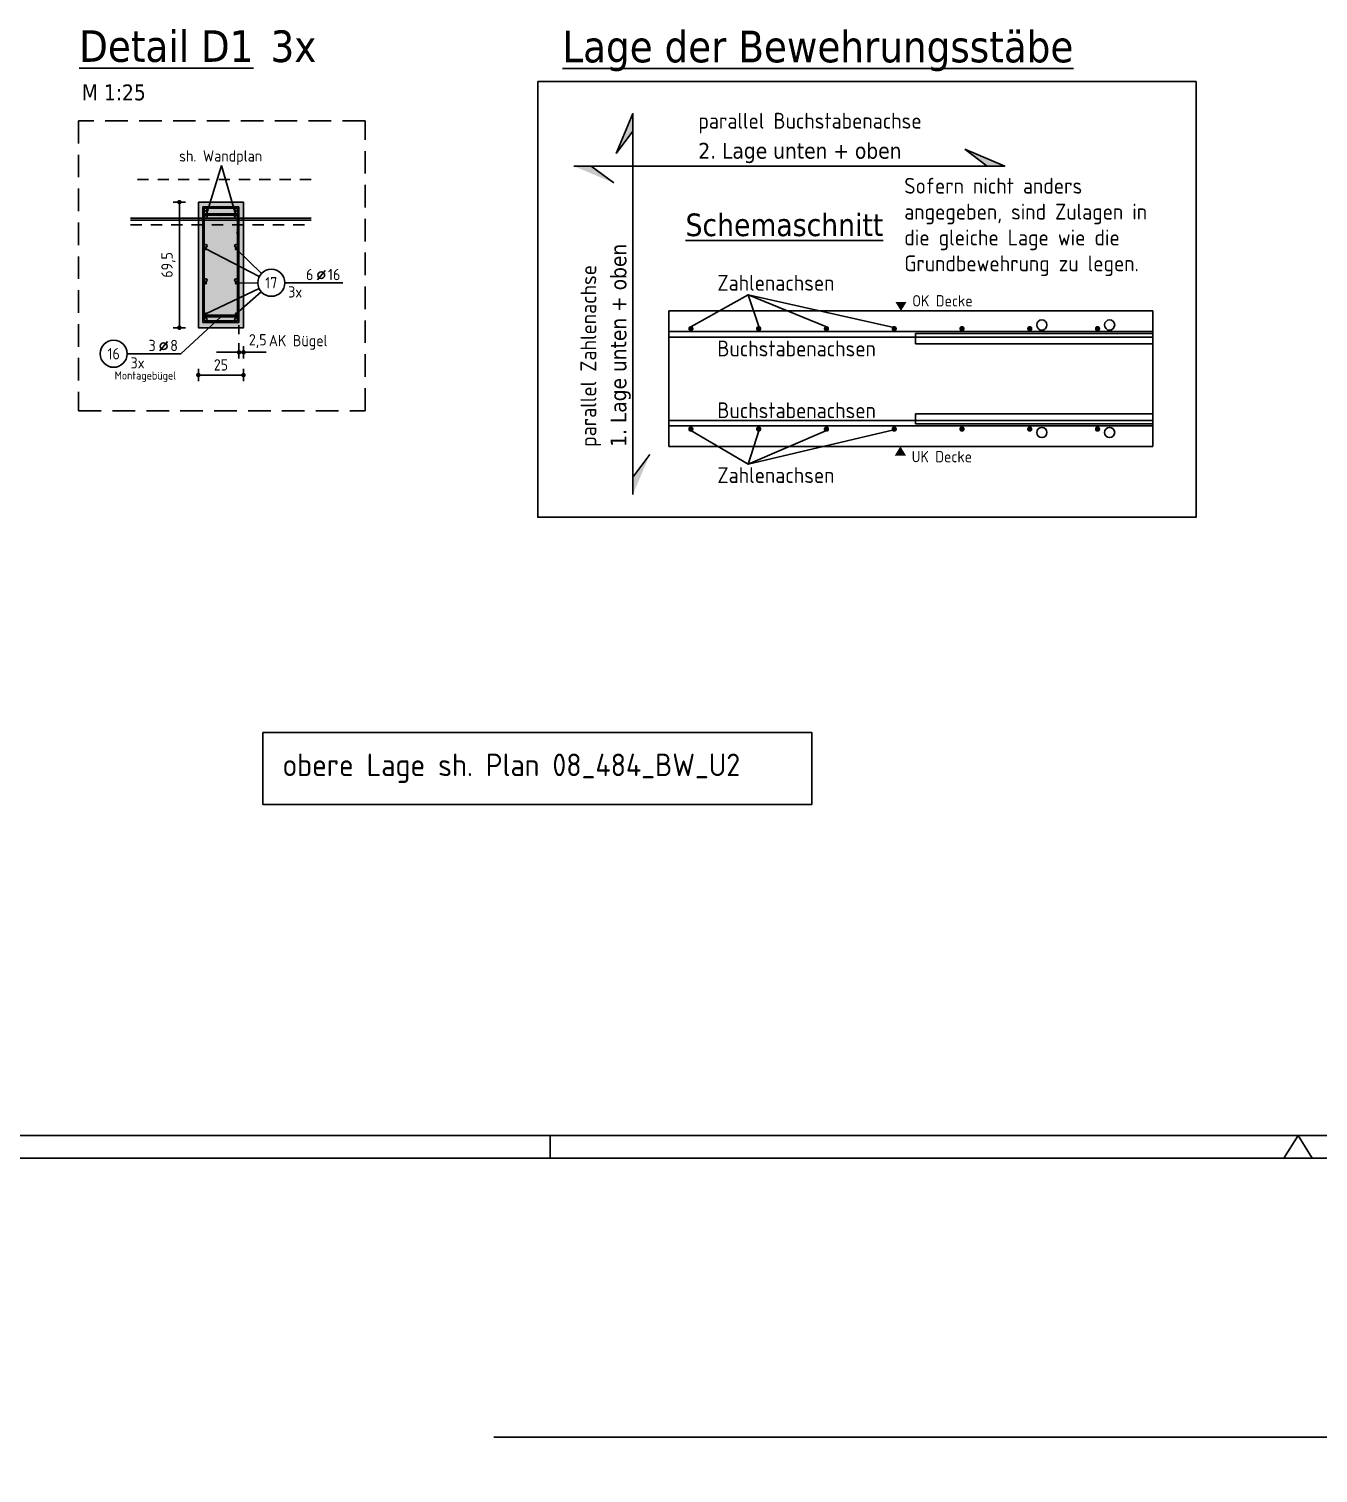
# Model space of a CAD drawing. Extents: x -10 to 81.1, y -14.9 to 49.1.
# Drawn here: x 15.68 to 29.95, y -3.49 to 12.5 of the extents above; entities that cross this region are included whole.
import ezdxf
from ezdxf.enums import TextEntityAlignment as Align

# ---------------------------------------------------------------- set-up
doc = ezdxf.new("R2010")
doc.units = 0
doc.header["$LTSCALE"] = 0.5
for name, pattern in [('AUSGEZOGEN', [1000.01, 1000, 0.01]), ('DOT', [0.175, 0.05, -0.125]), ('STRICHLINIE', [0.75, 0.5, -0.25]), ('VERDECKT', [0.375, 0.25, -0.125])]:
    doc.linetypes.add(name, pattern=pattern)
for name, color, linetype in [('AFU', 7, 'Continuous'), ('BETON', 7, 'Continuous'), ('DETAIL', 7, 'Continuous'), ('grau_mittel', 7, 'Continuous'), ('HILFE', 7, 'Continuous'), ('koten', 7, 'Continuous'), ('MASSE', 7, 'Continuous'), ('RAHMEN', 7, 'Continuous'), ('RND', 7, 'Continuous'), ('TEXT', 7, 'Continuous'), ('VERDECKT', 7, 'Continuous')]:
    doc.layers.add(name, color=color, linetype=linetype)
doc.layers.add('NOPLOT', color=7, linetype='Continuous', plot=False)
doc.styles.add('helv', font='tahoma.ttf')
doc.styles.add('txt', font='isocp.shx')
doc.linetypes.add('AFU_50K', pattern='A,0.15,["/",Standard,S=0.2,R=0,X=-0.01,Y=-0.1],0.07,["/",Standard,S=0.2,R=0,X=-0.01,Y=-0.1],0.15', length=0.37)
doc.dimstyles.new('DOT_I', dxfattribs={"dimscale": 0.5, "dimtxt": 0.25, "dimasz": 0.25, "dimexe": 0.1, "dimexo": 0.3, "dimgap": 0.1, "dimtad": 1, "dimdec": 3, "dimzin": 3, "dimtxsty": 'txt', "dimblk": 'DOT', "dimblk1": 'DOT', "dimblk2": 'DOT', "dimsah": 1, "dimcen": 0.1, "dimse1": 1, "dimse2": 1, "dimazin": 0, "dimtfac": 1, "dimtdec": 4, "dimtix": 1, "dimtmove": 2, "dimatfit": 3, "dimfxl": 0, "dimtvp": 1, "dimtolj": 1, "dimtzin": 0, "dimarcsym": 0})

# ---------------------------------------------------------------- blocks, each defined once
blk = doc.blocks.new('DINA0')
at = {"color": 7, "linetype": 'Continuous'}
for p, q in [((59.45, 0.5), (59.14, 0)), ((59.76, 0), (59.45, 0.5))]:
    blk.add_line(p, q, dxfattribs=at)
at = {"layer": 'RAHMEN', "color": 5}
blk.add_line((2, 0.5), (118.4, 0.5), dxfattribs=at)
at = {"layer": 'RAHMEN', "color": 7}
blk.add_line((42.9, 0.5), (42.9, 0), dxfattribs=at)
at = {"layer": 'RAHMEN'}
blk.add_line((0, 0), (118.9, 0), dxfattribs=at)
blk = doc.blocks.new('DOT')
at = {"layer": 'MASSE', "color": 7, "linetype": 'Continuous'}
for p, q in [((0, 0), (-1, 0)), ((0, 0.54), (0, -0.54))]:
    blk.add_line(p, q, dxfattribs=at)
at = {"layer": 'MASSE', "color": 7, "linetype": 'Continuous', "const_width": 0.2}
blk.add_lwpolyline([(-0.1, 0, 1), (0.1, 0, 1)], format="xyb", close=True, dxfattribs=at)
blk = doc.blocks.new('*D28')
at = {"layer": 'Defpoints', "color": 0, "linetype": 'AUSGEZOGEN', "transparency": 16777216}
for p in [(17.556, 8.667), (17.556, 8.667), (18.056, 8.667)]:
    blk.add_point(p, dxfattribs=at)
at = {"layer": 'MASSE', "color": 0, "linetype": 'AUSGEZOGEN', "lineweight": -2, "transparency": 16777216}
blk.add_line((17.931, 8.667), (17.681, 8.667), dxfattribs=at)
at = {"layer": 'MASSE', "color": 0, "linetype": 'AUSGEZOGEN', "lineweight": -2, "transparency": 16777216, "xscale": 0.125, "yscale": 0.125, "zscale": 0.125, "rotation": 180}
blk.add_blockref('DOT', (17.556, 8.667), dxfattribs=at)
at = {"layer": 'MASSE', "color": 0, "linetype": 'AUSGEZOGEN', "lineweight": -2, "transparency": 16777216, "xscale": 0.125, "yscale": 0.125, "zscale": 0.125}
blk.add_blockref('DOT', (18.056, 8.667), dxfattribs=at)
at = {"layer": 'MASSE', "color": 0, "linetype": 'AUSGEZOGEN', "transparency": 16777216, "insert": (17.806, 8.78), "char_height": 0.125, "attachment_point": 5, "style": 'txt'}
blk.add_mtext('\\A1;25', dxfattribs=at)
blk = doc.blocks.new('*D29')
at = {"layer": 'Defpoints', "color": 0, "linetype": 'AUSGEZOGEN', "transparency": 16777216}
for p in [(17.346, 10.581), (17.346, 10.581), (17.346, 9.191)]:
    blk.add_point(p, dxfattribs=at)
at = {"layer": 'MASSE', "color": 0, "linetype": 'AUSGEZOGEN', "lineweight": -2, "transparency": 16777216}
blk.add_line((17.346, 9.316), (17.346, 10.456), dxfattribs=at)
at = {"layer": 'MASSE', "color": 0, "linetype": 'AUSGEZOGEN', "lineweight": -2, "transparency": 16777216, "xscale": 0.125, "yscale": 0.125, "zscale": 0.125}
for p, rotation in [((17.346, 10.581), 90), ((17.346, 9.191), 270)]:
    blk.add_blockref('DOT', p, dxfattribs=dict(at, rotation=rotation))
at = {"layer": 'MASSE', "color": 0, "linetype": 'AUSGEZOGEN', "transparency": 16777216, "insert": (17.224, 9.886), "char_height": 0.125, "attachment_point": 5, "rotation": 90, "style": 'txt'}
blk.add_mtext('\\A1;69,5', dxfattribs=at)
blk = doc.blocks.new('*D30')
at = {"layer": 'Defpoints', "color": 0, "linetype": 'AUSGEZOGEN', "transparency": 16777216}
for p in [(18.006, 8.919), (18.006, 8.919), (18.056, 8.919)]:
    blk.add_point(p, dxfattribs=at)
at = {"layer": 'MASSE', "color": 0, "linetype": 'AUSGEZOGEN', "lineweight": -2, "transparency": 16777216}
for p, q in [((17.881, 8.919), (17.756, 8.919)), ((18.056, 8.919), (18.006, 8.919)), ((18.181, 8.919), (18.306, 8.919))]:
    blk.add_line(p, q, dxfattribs=at)
at = {"layer": 'MASSE', "color": 0, "linetype": 'AUSGEZOGEN', "lineweight": -2, "transparency": 16777216, "xscale": 0.125, "yscale": 0.125, "zscale": 0.125}
blk.add_blockref('DOT', (18.006, 8.919), dxfattribs=at)
at = {"layer": 'MASSE', "color": 0, "linetype": 'AUSGEZOGEN', "lineweight": -2, "transparency": 16777216, "xscale": 0.125, "yscale": 0.125, "zscale": 0.125, "rotation": 180}
blk.add_blockref('DOT', (18.056, 8.919), dxfattribs=at)
at = {"layer": 'MASSE', "color": 0, "linetype": 'AUSGEZOGEN', "transparency": 16777216, "insert": (18.213, 9.043), "char_height": 0.125, "attachment_point": 5, "style": 'txt'}
blk.add_mtext('\\A1;2,5', dxfattribs=at)
blk = doc.blocks.new('RND_LEI')
at = {"layer": 'RND', "color": 7, "linetype": 'Continuous'}
blk.add_line((1.022, 0.066), (1.19, 0.27), dxfattribs=at)
for centre, radius in [((0, 0), 0.3), ((1.106, 0.168), 0.075)]:
    blk.add_circle(centre, radius, dxfattribs=at)
at = {"layer": 'RND', "color": 7, "linetype": 'Continuous', "style": 'txt'}
blk.add_attdef('POSL', text='', height=0.25, dxfattribs=at).set_placement((0, 0), align=Align.MIDDLE)
blk.add_attdef('ANZ', text='', height=0.25, dxfattribs=at).set_placement((0.931, 0.057), align=Align.RIGHT)
for tag, p in [('DUM', (1.253, 0.057)), ('ABSTD', (1.674, 0.057)), ('POSTXT', (0.374, -0.327))]:
    blk.add_attdef(tag, p, '', height=0.25, dxfattribs=at)
blk = doc.blocks.new('A$C7f48f8d7')
at = {"layer": 'AFU', "color": 8, "linetype": 'AFU_50K'}
blk.add_line((2.81, 2.283), (3.06, 2.283), dxfattribs=at)
at = {"layer": 'BETON', "color": 6, "linetype": 'AUSGEZOGEN'}
for p, q in [((2.81, 3.283), (2.81, 2.283)), ((3.06, 3.283), (3.06, 2.183)), ((2.81, 2.283), (-8.065, 2.283)), ((5.685, 2.183), (3.06, 2.183)), ((2.46, 1.983), (1.385, 1.983)), ((2.46, 1.883), (2.46, 1.983)), ((3.46, 1.883), (2.46, 1.883))]:
    blk.add_line(p, q, dxfattribs=at)
blk = doc.blocks.new('okrd_o')
at = {"layer": 'koten', "color": 7, "linetype": 'Continuous'}
blk.add_solid([(-0.125, 0.202), (0.125, 0.202), (0, 0)], dxfattribs=at)
at = {"layer": 'koten', "style": 'txt'}
blk.add_attdef('OKRD', (0.25, 0.1), '', height=0.25, dxfattribs=at)
blk = doc.blocks.new('okrd_u')
at = {"layer": 'koten', "color": 7, "linetype": 'Continuous'}
blk.add_solid([(-0.125, -0.202), (0.125, -0.202), (0, 0)], dxfattribs=at)
at = {"layer": 'koten', "style": 'txt'}
blk.add_attdef('OKRD', (0.25, -0.35), '', height=0.25, dxfattribs=at)

msp = doc.modelspace()

# ---------------------------------------------------------------- hatches: boundary and pattern name
at = {"layer": 'grau_mittel'}
h = msp.add_hatch(color=61, dxfattribs=at)
h.paths.add_polyline_path([(18.056, 10.3305), (18.056, 10.5805), (17.556, 10.5805), (17.556, 10.3305)])
h.paths.add_polyline_path([(18.056, 10.3305), (17.556, 10.3305), (17.556, 9.1905), (18.056, 9.1905)])

# ---------------------------------------------------------------- linework, layer by layer
at = {"layer": 'BETON', "color": 6, "linetype": 'AUSGEZOGEN'}
for p, q in [((22.7614, 9.3766), (28.1167, 9.3766)), ((22.7614, 7.8766), (28.1167, 7.8766))]:
    msp.add_line(p, q, dxfattribs=at)
at = {"layer": 'BETON', "color": 6, "linetype": 'AUSGEZOGEN', "lineweight": -2}
msp.add_lwpolyline([(17.556, 10.5805), (18.056, 10.5805), (18.056, 9.1905), (17.556, 9.1905)], close=True, dxfattribs=at)
at = {"layer": 'BETON', "color": 6, "linetype": 'AUSGEZOGEN'}
msp.add_lwpolyline([(18.2713, 4.7122), (24.3447, 4.7122), (24.3447, 3.913), (18.2713, 3.913)], close=True, dxfattribs=at)
at = {"layer": 'DETAIL', "color": 102, "linetype": 'STRICHLINIE'}
msp.add_lwpolyline([(16.2317, 11.481), (16.2317, 8.272), (19.4012, 8.272), (19.4012, 11.481)], close=True, dxfattribs=at)
at = {"layer": 'HILFE', "color": 102, "linetype": 'AUSGEZOGEN'}
for p, q in [((17.638, 10.4205), (17.8131, 10.9866)), ((17.8131, 10.9866), (17.974, 10.4205)), ((23.6418, 9.5565), (23.0068, 9.2)), ((25.2534, 9.1935), (23.6418, 9.5565)), ((23.6418, 9.5565), (24.5056, 9.2)), ((23.761, 9.1935), (23.6418, 9.5565)), ((23.6418, 7.6823), (23.0068, 8.0532)), ((25.2534, 8.0596), (23.6418, 7.6823)), ((23.761, 8.0596), (23.6418, 7.6823)), ((23.6418, 7.6823), (24.5056, 8.0532))]:
    msp.add_line(p, q, dxfattribs=at)
at = {"layer": 'HILFE', "color": 102, "linetype": 'DOT'}
msp.add_line((18.006, 8.919), (18.006, 9.3125), dxfattribs=at)
at = {"layer": 'NOPLOT', "color": 191, "linetype": 'AUSGEZOGEN'}
for p, q in [((16.806, 10.4045), (18.806, 10.4045)), ((17.606, 10.5305), (18.006, 10.5305)), ((17.606, 10.5305), (17.606, 9.2505)), ((17.606, 10.4525), (18.006, 10.4525)), ((17.606, 10.4365), (18.006, 10.4365)), ((17.622, 10.5145), (17.99, 10.5145)), ((17.622, 10.5145), (17.622, 9.2665)), ((17.99, 10.5145), (17.99, 9.2665)), ((18.006, 10.5305), (18.006, 9.2505)), ((16.806, 10.3805), (18.806, 10.3805)), ((17.606, 9.3285), (18.006, 9.3285)), ((17.606, 9.3125), (18.006, 9.3125)), ((22.7614, 9.3766), (22.7614, 7.8766)), ((28.1167, 7.8766), (28.1167, 9.3766)), ((17.606, 9.2505), (18.006, 9.2505)), ((17.622, 9.2665), (17.99, 9.2665))]:
    msp.add_line(p, q, dxfattribs=at)
at = {"layer": 'NOPLOT', "color": 191, "linetype": 'Continuous'}
for centre in [(17.638, 10.4985), (17.974, 10.4985), (17.638, 10.0964), (17.974, 10.0964), (17.638, 9.7179), (17.974, 9.7179), (17.638, 9.2825), (17.974, 9.2825)]:
    msp.add_circle(centre, 0.016, dxfattribs=at)
at = {"layer": 'RAHMEN', "color": 5, "linetype": 'AUSGEZOGEN'}
msp.add_lwpolyline([(21.3112, 11.9149), (28.5968, 11.9149), (28.5968, 7.093), (21.3112, 7.093)], close=True, dxfattribs=at)
at = {"layer": 'RND', "color": 102, "linetype": 'AUSGEZOGEN'}
for p, q in [((18.23, 9.7575), (17.638, 10.0636)), ((18.2553, 9.7926), (17.974, 10.0636)), ((18.2278, 9.6243), (17.638, 9.3445)), ((18.2133, 9.6871), (17.974, 9.6849)), ((18.2509, 9.5892), (17.974, 9.3445)), ((17.3624, 8.9032), (17.806, 9.3125))]:
    msp.add_line(p, q, dxfattribs=at)
at = {"layer": 'RND', "color": 7, "linetype": 'AUSGEZOGEN'}
for p, q in [((18.5133, 9.6886), (19.1533, 9.6886)), ((16.7689, 8.9032), (17.3624, 8.9032))]:
    msp.add_line(p, q, dxfattribs=at)
at = {"layer": 'RND', "color": 1, "linetype": 'AUSGEZOGEN'}
for p, q in [((25.4915, 9.1269), (25.4915, 9.0139)), ((25.4915, 8.1262), (25.4915, 8.2392))]:
    msp.add_line(p, q, dxfattribs=at)
for points in [[(17.7868, 10.4334), (18.006, 10.4525), (18.006, 9.3125), (17.606, 9.3125), (17.606, 10.4525), (18.006, 10.4525), (17.9868, 10.2334)], [(22.7614, 9.1482), (28.1167, 9.1482)], [(25.4915, 9.1269), (28.1167, 9.1269)], [(22.7614, 9.0882), (28.1167, 9.0882)], [(25.4915, 9.0139), (28.1167, 9.0139)], [(22.7614, 8.165), (28.1167, 8.165)], [(25.4915, 8.2392), (28.1167, 8.2392)], [(22.7614, 8.105), (28.1167, 8.105)], [(25.4915, 8.1262), (28.1167, 8.1262)]]:
    msp.add_lwpolyline(points, dxfattribs=at)
at = {"layer": 'RND', "color": 7, "linetype": 'AUSGEZOGEN'}
for points, const_width in [([(17.63, 10.0636, 1), (17.646, 10.0636, 1)], 0.016), ([(17.966, 10.0636, 1), (17.982, 10.0636, 1)], 0.016), ([(17.63, 9.6849, 1), (17.646, 9.6849, 1)], 0.016), ([(17.966, 9.6849, 1), (17.982, 9.6849, 1)], 0.016), ([(17.63, 9.3445, 1), (17.646, 9.3445, 1)], 0.016), ([(17.966, 9.3445, 1), (17.982, 9.3445, 1)], 0.016), ([(22.9916, 9.1806, 1), (23.0216, 9.1806, 1)], 0.03), ([(23.7416, 9.1806, 1), (23.7716, 9.1806, 1)], 0.03), ([(24.4916, 9.1806, 1), (24.5216, 9.1806, 1)], 0.03), ([(25.2416, 9.1806, 1), (25.2716, 9.1806, 1)], 0.03), ([(25.9916, 9.1806, 1), (26.0216, 9.1806, 1)], 0.03), ([(26.7416, 9.1806, 1), (26.7716, 9.1806, 1)], 0.03), ([(27.4916, 9.1806, 1), (27.5216, 9.1806, 1)], 0.03), ([(22.9916, 8.0691, 1), (23.0216, 8.0691, 1)], 0.03), ([(23.7416, 8.0691, 1), (23.7716, 8.0691, 1)], 0.03), ([(24.4916, 8.0691, 1), (24.5216, 8.0691, 1)], 0.03), ([(25.2416, 8.0691, 1), (25.2716, 8.0691, 1)], 0.03), ([(25.9916, 8.0691, 1), (26.0216, 8.0691, 1)], 0.03), ([(26.7416, 8.0691, 1), (26.7716, 8.0691, 1)], 0.03), ([(27.4916, 8.0691, 1), (27.5216, 8.0691, 1)], 0.03)]:
    msp.add_lwpolyline(points, format="xyb", close=True, dxfattribs=dict(at, const_width=const_width))
for centre in [(17.638, 10.4205), (17.974, 10.4205)]:
    msp.add_circle(centre, 0.016, dxfattribs=at)
at = {"layer": 'RND', "color": 1, "linetype": 'AUSGEZOGEN'}
for centre in [(26.8904, 9.2215), (27.6404, 9.2215), (26.8904, 8.0316), (27.6404, 8.0316)]:
    msp.add_circle(centre, 0.0565, dxfattribs=at)
at = {"layer": 'TEXT', "color": 1, "linetype": 'AUSGEZOGEN'}
for points in [[(22.1784, 11.1198), (22.3649, 11.5623), (22.3649, 7.3445)], [(22.1784, 11.1198), (22.3649, 11.3684)], [(26.0377, 11.1669), (26.4802, 10.9803), (21.7099, 10.9803)], [(26.0377, 11.1669), (26.2864, 10.9803)], [(22.1524, 10.7938), (21.9038, 10.9803)], [(22.5514, 7.787), (22.3649, 7.5383)]]:
    msp.add_lwpolyline(points, dxfattribs=at)
for points in [[(22.1784, 11.1198), (22.3649, 11.5623), (22.3649, 11.3684)], [(26.0377, 11.1669), (26.4802, 10.9803), (26.2864, 10.9803)], [(22.1524, 10.7938), (21.7099, 10.9803), (21.9038, 10.9803)], [(22.5514, 7.787), (22.3649, 7.3445), (22.3649, 7.5383)]]:
    msp.add_solid(points, dxfattribs=at)
at = {"layer": 'VERDECKT', "color": 7, "linetype": 'VERDECKT', "lineweight": -2}
for p, q in [((18.806, 10.8305), (16.806, 10.8305)), ((16.806, 10.3305), (18.806, 10.3305))]:
    msp.add_line(p, q, dxfattribs=at)

# ---------------------------------------------------------------- block references
at = {"xscale": 0.5, "yscale": 0.5, "zscale": 0.5}
msp.add_blockref('DINA0', (0, 0), dxfattribs=at)
at = {"layer": 'koten', "color": 102, "linetype": 'AUSGEZOGEN', "xscale": 0.5, "yscale": 0.5, "zscale": 0.5}
for name, p, values in [('okrd_o', (25.3314, 9.3766), {'OKRD': 'OK Decke'}), ('okrd_u', (25.325, 7.8766), {'OKRD': 'UK Decke'})]:
    msp.add_blockref(name, p, dxfattribs=at).add_auto_attribs(values)
at = {"layer": 'NOPLOT', "color": 191, "linetype": 'AUSGEZOGEN'}
msp.add_blockref('A$C7f48f8d7', (28.8915, -5.3708), dxfattribs=at)
at = {"layer": 'RND', "color": 7, "linetype": 'AUSGEZOGEN', "xscale": 0.5, "yscale": 0.5, "zscale": 0.5}
for p, values in [((18.3633, 9.6886), {'POSL': '17', 'DUM': '16', 'ANZ': '6', 'POSTXT': '3x'}), ((16.6189, 8.9032), {'POSL': '16', 'DUM': '8', 'ANZ': '3', 'POSTXT': '3x'})]:
    msp.add_blockref('RND_LEI', p, dxfattribs=at).add_auto_attribs(values)

# ---------------------------------------------------------------- texts
at = {"layer": 'TEXT', "color": 5, "linetype": 'AUSGEZOGEN', "style": 'helv'}
for s, p in [('%%UDetail D1%%U ', (16.2372, 12.1341)), ('3x', (18.355, 12.132)), ('%%uLage der Bewehrungsstäbe', (21.5843, 12.1288))]:
    msp.add_text(s, height=0.35, dxfattribs=at).set_placement(p)
at = {"layer": 'TEXT', "color": 1, "linetype": 'AUSGEZOGEN'}
for s, style, p in [('M 1:25', 'helv', (16.2671, 11.7084)), ('parallel Buchstabenachse', 'txt', (23.0891, 11.3949)), ('2. Lage unten + oben', 'helv', (23.0891, 11.0623)), ('Sofern nicht anders', 'txt', (25.3684, 10.6749)), ('angegeben, sind Zulagen in', 'txt', (25.3684, 10.3885)), ('die gleiche Lage wie die', 'txt', (25.3684, 10.1022)), ('Grundbewehrung zu legen.', 'txt', (25.3684, 9.8159)), ('Zahlenachsen', 'txt', (23.3, 9.6006)), ('Buchstabenachsen', 'txt', (23.3, 8.8738)), ('Buchstabenachsen', 'txt', (23.3, 8.19)), ('Zahlenachsen', 'txt', (23.3, 7.4721))]:
    msp.add_text(s, height=0.175, dxfattribs=dict(at, style=style)).set_placement(p)
at = {"layer": 'TEXT', "color": 7, "linetype": 'DOT', "style": 'txt'}
msp.add_text('sh. Wandplan', height=0.125, dxfattribs=at).set_placement((17.3425, 11.03))
at = {"layer": 'TEXT', "color": 6, "linetype": 'AUSGEZOGEN', "style": 'helv'}
msp.add_text('%%uSchemaschnitt', height=0.25, dxfattribs=at).set_placement((22.9476, 10.2051))
at = {"layer": 'TEXT', "color": 1, "linetype": 'AUSGEZOGEN'}
for s, style, p in [('1. Lage unten + oben', 'helv', (22.2922, 7.8724)), ('parallel Zahlenachse', 'txt', (21.9596, 7.8724))]:
    msp.add_text(s, height=0.175, rotation=90, dxfattribs=dict(at, style=style)).set_placement(p)
at = {"layer": 'TEXT', "color": 7, "linetype": 'AUSGEZOGEN', "style": 'txt'}
msp.add_text('AK Bügel', height=0.125, dxfattribs=at).set_placement((18.3359, 8.9861))
at = {"layer": 'TEXT', "color": 102, "linetype": 'AUSGEZOGEN', "style": 'txt'}
msp.add_text('Montagebügel', height=0.09, dxfattribs=at).set_placement((16.6306, 8.6175))
at = {"layer": 'TEXT', "color": 6, "style": 'txt'}
msp.add_text('obere Lage sh. Plan 08_484_BW_U2', height=0.25, dxfattribs=at).set_placement((18.4877, 4.2273))

# ---------------------------------------------------------------- dimensions: what is measured, and where the dimension line sits
at = {"layer": 'MASSE', "color": 7, "linetype": 'AUSGEZOGEN'}
dim = msp.add_linear_dim(base=(17.3456, 10.5805), p1=(17.3456, 9.1905), p2=(17.3456, 10.5805), angle=90, dimstyle='DOT_I', override={"dimdec": 1, "dimlfac": 50}, dxfattribs=at)
dim.commit()
dim.dimension.update_dxf_attribs({"geometry": '*D29', "text_midpoint": (17.2238, 9.8855)})
dim = msp.add_linear_dim(base=(18.006, 8.919), p1=(18.056, 8.919), p2=(18.006, 8.919), dimstyle='DOT_I', override={"dimdec": 1, "dimlfac": 50}, dxfattribs=at)
dim.commit()
dim.dimension.update_dxf_attribs({"geometry": '*D30', "text_midpoint": (18.2126, 9.0426), "dimtype": 160})
dim = msp.add_linear_dim(base=(17.556, 8.6671), p1=(18.056, 8.6671), p2=(17.556, 8.6671), dimstyle='DOT_I', override={"dimdec": 0, "dimlfac": 50}, dxfattribs=at)
dim.commit()
dim.dimension.update_dxf_attribs({"geometry": '*D28', "text_midpoint": (17.806, 8.7796)})

doc.saveas('drawing.dxf')
